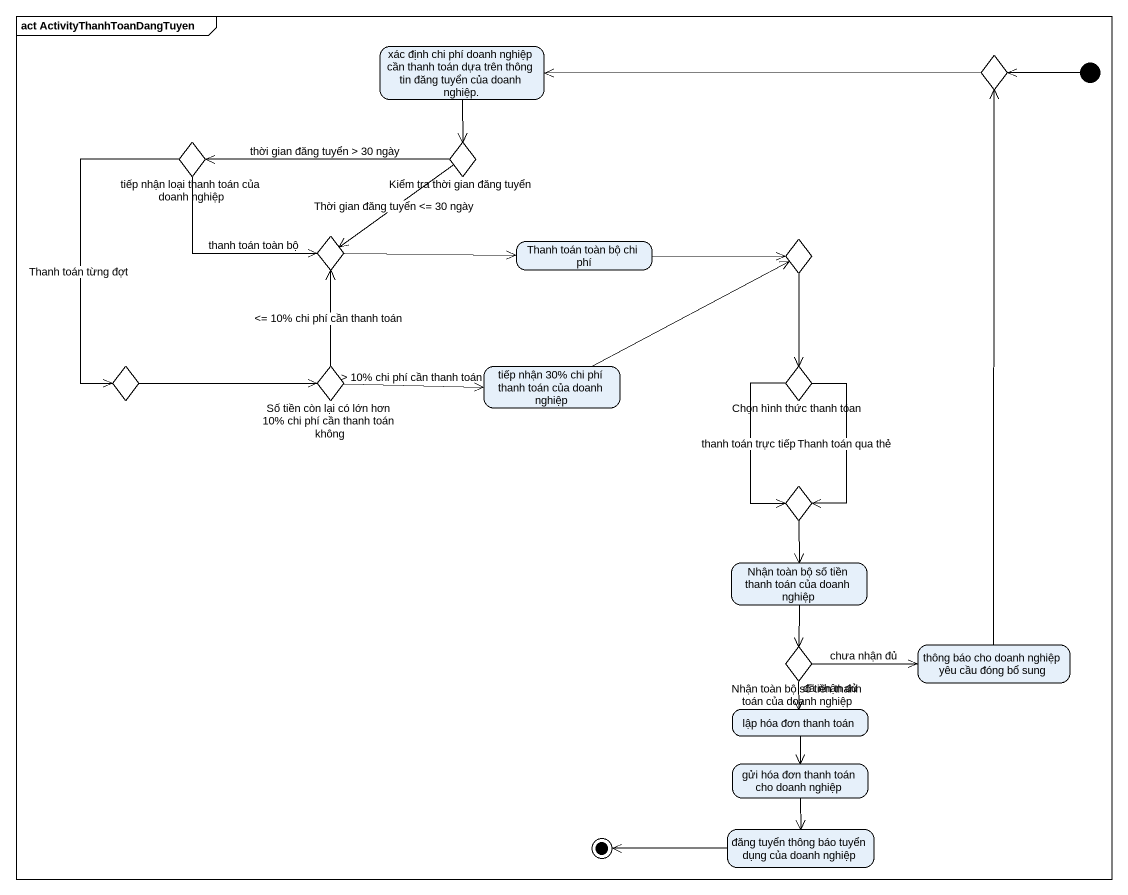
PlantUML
@startuml
mainframe act ActivityThanhToanDangTuyen
hide empty description
state "xác định chi phí doanh nghiệp cần thanh toán dựa trên thông tin đăng tuyển của doanh nghiệp." as xác_định_chi_phí_doanh
state choice1 <<choice>>
state "tiếp nhận loại thanh toán của doanh nghiệp" as tiếp_nhận_loại_thanh_toán <<choice>>
state "Kiểm tra thời gian đăng tuyển" as Kiểm_tra_thời_gian_đăng <<choice>>
state choice2 <<choice>>
state "Thanh toán toàn bộ chi phí" as Thanh_toán_toàn_bộ_chi_phí
state choice3 <<choice>>
state choice4 <<choice>>
state "Số tiền còn lại có lớn hơn 10% chi phí cần thanh toán không" as Số_tiền_còn_lại_có_lớn_hơn <<choice>>
state "tiếp nhận 30% chi phí thanh toán của doanh nghiệp" as tiếp_nhận_30_chi_phí_thanh
state "Chọn hình thức thanh tóan" as Chọn_hình_thức_thanh_tóan <<choice>>
state choice5 <<choice>>
state "Nhận toàn bộ số tiền thanh toán của doanh nghiệp" as Nhận_toàn_bộ_số_tiền_thanh
state "Nhận toàn bộ số tiền thanh toán của doanh nghiệp" as Nhận_toàn_bộ_số_tiền_thanh_2 <<choice>>
state "thông báo cho doanh nghiệp yêu cầu đóng bổ sung" as thông_báo_cho_doanh_nghiệp
state "lập hóa đơn thanh toán" as lập_hóa_đơn_thanh_toán
state "gửi hóa đơn thanh toán cho doanh nghiệp" as gửi_hóa_đơn_thanh_toán_cho
state "đăng tuyển thông báo tuyển dụng của doanh nghiệp" as đăng_tuyển_thông_báo_tuyển
[*] -left-> choice1
xác_định_chi_phí_doanh --> Kiểm_tra_thời_gian_đăng
choice1 -left-> xác_định_chi_phí_doanh
tiếp_nhận_loại_thanh_toán --> choice2 : thanh toán toàn bộ
tiếp_nhận_loại_thanh_toán --> choice4 : Thanh toán từng đợt
Kiểm_tra_thời_gian_đăng -left-> tiếp_nhận_loại_thanh_toán : thời gian đăng tuyển > 30 ngày
Kiểm_tra_thời_gian_đăng --> choice2 : Thời gian đăng tuyển <= 30 ngày
choice2 -right-> Thanh_toán_toàn_bộ_chi_phí
Thanh_toán_toàn_bộ_chi_phí -right-> choice3
choice3 --> Chọn_hình_thức_thanh_tóan
choice4 -right-> Số_tiền_còn_lại_có_lớn_hơn
Số_tiền_còn_lại_có_lớn_hơn -up-> choice2 : <= 10% chi phí cần thanh toán
Số_tiền_còn_lại_có_lớn_hơn -right-> tiếp_nhận_30_chi_phí_thanh : > 10% chi phí cần thanh toán
tiếp_nhận_30_chi_phí_thanh -right-> choice3
Chọn_hình_thức_thanh_tóan --> choice5 : thanh toán trực tiếp
Chọn_hình_thức_thanh_tóan --> choice5 : Thanh toán qua thẻ
choice5 --> Nhận_toàn_bộ_số_tiền_thanh
Nhận_toàn_bộ_số_tiền_thanh --> Nhận_toàn_bộ_số_tiền_thanh_2
Nhận_toàn_bộ_số_tiền_thanh_2 -right-> thông_báo_cho_doanh_nghiệp : chưa nhận đủ
Nhận_toàn_bộ_số_tiền_thanh_2 --> lập_hóa_đơn_thanh_toán : đã nhận đủ
thông_báo_cho_doanh_nghiệp -up-> choice1
lập_hóa_đơn_thanh_toán --> gửi_hóa_đơn_thanh_toán_cho
gửi_hóa_đơn_thanh_toán_cho --> đăng_tuyển_thông_báo_tuyển
đăng_tuyển_thông_báo_tuyển -left-> [*]
@enduml
